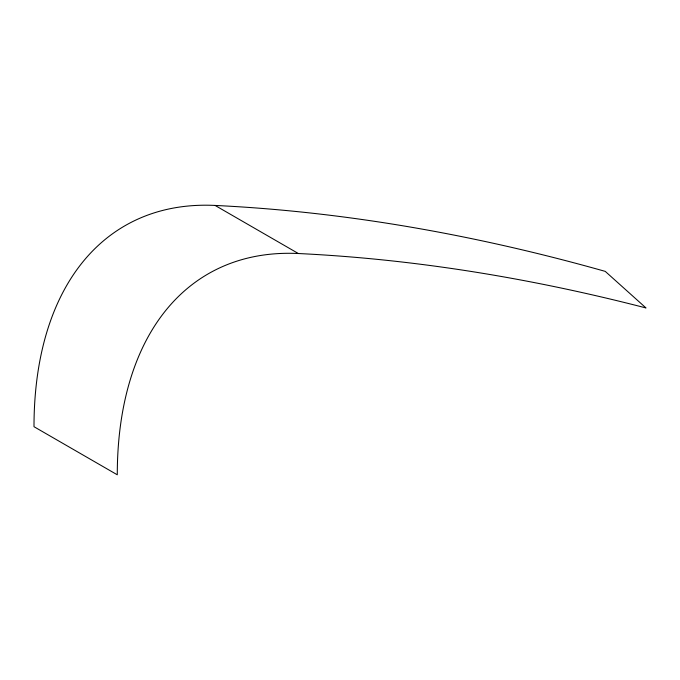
<?xml version="1.0" encoding="UTF-8"?>
<svg xmlns="http://www.w3.org/2000/svg" width="680" height="680" viewBox="0 0 680 680"><rect width="100%" height="100%" fill="white"/><g stroke="black" fill="none" stroke-linecap="round" stroke-linejoin="round"><path stroke-width="1.02" d="M215.084 205.436L298.358 253.521A3263.762 1884.339 60 0 1 646 307.955L605.242 271.379A3263.762 1884.339 60 0 0 215.084 205.436A438.948 253.427 60 0 0 34 426.708L117.283 474.793A438.948 253.427 60 0 1 298.358 253.521"/></g></svg>
